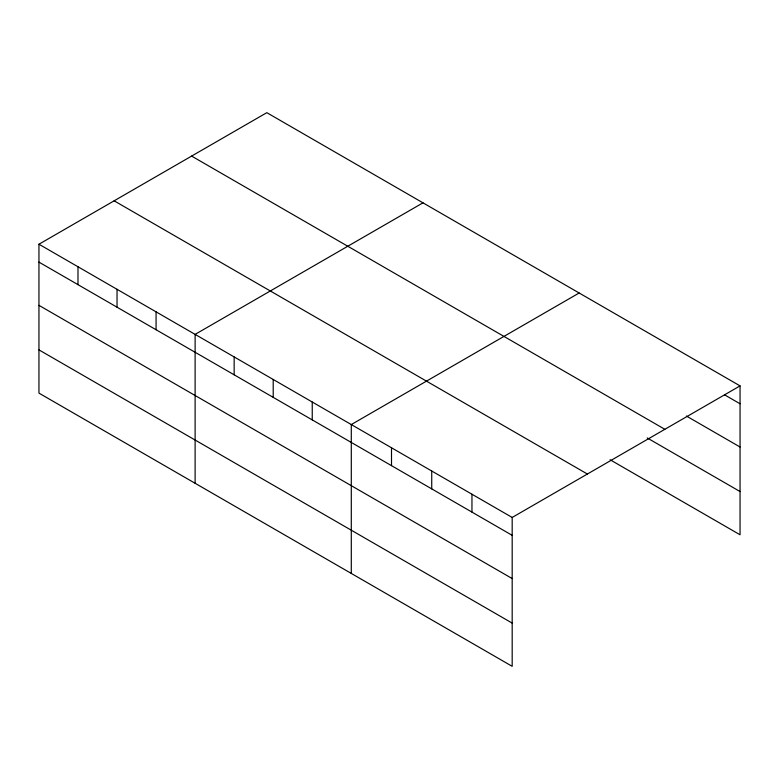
<?xml version="1.0" encoding="UTF-8"?>
<svg xmlns="http://www.w3.org/2000/svg" width="779" height="779" viewBox="0 0 779 779"><rect width="100%" height="100%" fill="white"/><g stroke="black" fill="none" stroke-linecap="round" stroke-linejoin="round"><path stroke-width="1.17" d="M512.183 578.563L512.183 517.451L38.95 244.226L38.95 393.113L512.183 666.327L512.183 578.563L38.95 305.339M610.093 459.746L740.05 534.774L740.05 385.887L266.817 112.673L38.95 244.226M422.978 202.832L195.12 334.386L195.12 483.272M579.148 292.992L351.29 424.555L351.29 573.432M512.183 517.451L740.05 385.887M724.577 394.846L740.05 403.775M686.416 416.044L740.05 447.01M191.615 156.082L664.857 429.307M647.222 437.954L740.05 491.549M114.143 200.816L587.385 474.031M38.95 262.114L512.183 535.329M38.95 349.878L512.183 623.103M471.957 494.227L471.957 512.115M431.732 471.003L431.732 488.891M391.506 447.779L391.506 465.667M312.243 402.013L312.243 419.9M273.205 379.47L273.205 397.358M234.158 356.928L234.158 374.816M156.073 311.853L156.073 329.731M117.035 289.311L117.035 307.199M77.988 266.769L77.988 284.656"/></g></svg>
